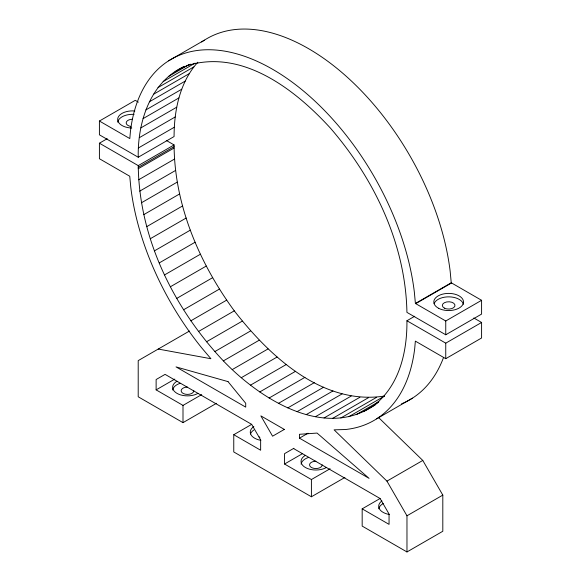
<?xml version="1.0" encoding="UTF-8"?>
<svg xmlns="http://www.w3.org/2000/svg" width="581" height="581" viewBox="0 0 581 581"><rect width="100%" height="100%" fill="white"/><g stroke="black" fill="none" stroke-linecap="round" stroke-linejoin="round"><path stroke-width="0.87" d="M138.365 102.14L135.25 100.339L99.409 121.03L99.409 134.821L138.234 157.24C137.537 122.192 150.218 81.965 184.417 66.336M378.645 402.103C327.597 442.337 260.746 399.801 223.373 360.895C173.98 308.402 139.193 238.602 138.234 165.614L99.409 143.202L99.409 158.722L129.752 176.239L130.819 187.583A202.725 117.042 60 0 0 202.043 348.273L210.918 358.731L158.235 349.058M197.838 62.211C179.754 82.241 174.126 110.296 174.075 136.55L138.234 157.24M348.738 416.722L384.571 396.031C322.44 405.64 269.446 356.08 234.288 310.842C199.232 262.881 174.409 205.035 174.075 144.93L166.304 140.442M376.306 403.446C400.04 383.387 407.245 350.539 406.925 320.748L414.718 316.246M168.563 60.852L204.403 40.162M175.07 71.732L183.313 67.098M168.86 76.256L189.115 64.564M181.759 67.999L190.445 64.179M163.152 81.558L195.093 63.118M157.974 87.6L193.814 66.917M153.362 94.369L189.195 73.678M149.324 101.813L185.157 81.129M145.889 109.911L181.73 89.22M99.409 143.202L107.202 138.706M143.071 118.618L178.912 97.928M140.885 127.885L176.726 107.194M139.346 137.675L175.179 116.984M138.445 147.944L174.285 127.254M138.234 165.614L174.075 144.93M138.234 167.343L174.075 146.652M138.205 168.73L174.039 148.046M138.619 179.79L174.453 159.1M139.68 191.171L175.52 170.48M141.394 202.805L177.227 182.114M143.747 214.65L179.58 193.96M146.724 226.641L182.565 205.95M150.319 238.718L186.152 218.028M154.51 250.825L190.343 230.134M159.274 262.91L195.107 242.219M164.583 274.9L200.423 254.209M170.429 286.745L206.262 266.054M176.769 298.387L212.602 277.696M183.574 309.775L219.407 289.084M190.815 320.835L226.648 300.145M189.45 331.039L138.205 360.619L138.205 396.779L183 422.641L216.495 403.301M198.455 331.533L234.288 310.842M206.451 341.81L242.284 321.119M214.774 351.614L250.607 330.923M201.694 394.608L183 405.4L156.122 389.88L174.816 379.088M223.373 360.895L259.213 340.205M232.218 369.61L268.052 348.92M241.26 377.723L277.093 357.032M250.447 385.181L286.288 364.49M259.751 391.964L295.584 371.274M99.409 121.03L129.81 138.576L130.456 131.197A202.725 117.042 60 0 1 271.276 68.529A202.725 117.042 60 0 1 414.347 292.127L415.408 303.471L451.248 282.78L481.591 300.297L481.591 314.089L445.75 334.779L406.925 312.367C405.625 244.194 374.462 179.05 330.393 128.096C295.635 90.149 243.686 49.407 188.89 65.079M415.72 303.645L451.553 282.954M269.112 398.021L304.952 377.338M278.495 403.337L314.328 382.654M233.765 434.711L251.682 424.362L260.644 439.882L260.644 450.231L233.765 434.711L233.765 451.953L311.409 496.777L344.911 477.437M287.842 407.884L323.682 387.193M415.408 303.471L445.75 320.988L481.591 300.297M297.116 411.638L332.957 390.948M306.274 414.573L342.115 393.882M315.41 416.715L351.244 396.024M406.925 320.748L445.75 343.16L481.591 322.47L481.591 337.989L445.75 358.68L415.357 341.127L414.711 348.506A202.725 117.042 60 0 1 345.383 429.526L334.09 429.838L386.946 481.126L406.969 515.797L406.976 551.95L442.809 531.259L442.809 495.106L422.779 460.442L378.304 417.281M324.053 417.964L359.886 397.273M332.586 418.393L368.427 397.702M299.462 438.161L299.462 434.297L317.066 433.07L369.066 478.352L299.462 438.161L308.032 433.208M340.829 417.979L376.662 397.288M293.884 448.278L284.53 453.674L284.53 464.023L311.409 479.536L330.102 468.744M356.276 414.631L378.87 401.587M363.408 411.711L375.094 404.964M284.53 464.023L302.447 453.674M376.597 418.857L412.437 398.167M386.946 481.126L422.779 460.442M362.174 508.847L380.097 498.505L389.052 514.018L389.052 524.367L362.174 508.847L362.174 526.088L406.976 551.95M406.969 515.797L442.809 495.106M473.827 317.989L481.591 322.47M251.682 424.362L165.084 374.367L156.122 379.538L156.122 389.88M293.492 448.503L380.097 498.505M451.248 282.78L450.181 271.436A202.725 117.042 60 0 0 349.559 79.306A202.725 117.042 60 0 0 201.687 41.992M445.75 320.988L445.75 334.779M445.75 343.16L445.75 358.68M311.409 479.536L311.409 496.777M183 405.4L183 422.641M443.557 357.438A202.725 117.042 60 0 1 401.551 403.817M197.983 393.359A14.852 8.577 0 0 1 176.973 393.359A14.852 8.577 0 0 1 176.973 381.23M260.854 440.34A14.852 8.577 0 0 1 253.861 426.534M326.391 467.502A14.852 8.577 0 0 1 305.388 467.502A14.852 8.577 0 0 1 305.388 455.373M389.401 514.497A14.852 8.577 0 0 1 381.928 500.909M434.138 303.594A14.852 8.577 0 0 1 449.258 296.855A14.852 8.577 0 0 1 463.377 304.277M131.756 128.023A14.852 8.577 0 0 1 117.754 118.56A14.852 8.577 0 0 1 134.857 110.986M130.892 126.44A6.333 3.66 0 0 1 126.244 122.431A6.333 3.66 0 0 1 132.526 119.25M117.732 122.163A14.852 8.577 0 0 1 134.08 114.377M193.814 390.744A6.333 3.66 0 0 1 187.474 394.405A6.333 3.66 0 0 1 181.141 390.744A6.333 3.66 0 0 1 187.474 387.091M172.68 390.004A14.852 8.577 0 0 1 180.052 383.322M259.889 437.631A6.333 3.66 0 0 1 259.141 436.781M250.527 433.985A14.852 8.577 0 0 1 253.861 429.984M322.223 464.88A6.333 3.66 0 0 1 315.89 468.54A6.333 3.66 0 0 1 309.557 464.88A6.333 3.66 0 0 1 315.89 461.227M301.089 464.139A14.852 8.577 0 0 1 308.46 457.458M378.761 508.796A14.852 8.577 0 0 1 383.242 503.524M284.32 429.417L272.583 436.193L260.854 415.865L284.32 429.417M228.013 381.615L176.036 366.901L245.712 407.121L245.712 403.287L228.013 381.615M438.655 308.315A14.852 8.577 0 0 0 463.166 303.805A14.852 8.577 0 0 0 444.138 293.804A14.852 8.577 0 0 0 438.655 308.315M444.392 308.126A6.333 3.66 0 0 0 454.843 306.202A6.333 3.66 0 0 0 446.731 301.938A6.333 3.66 0 0 0 444.392 308.126"/></g></svg>
